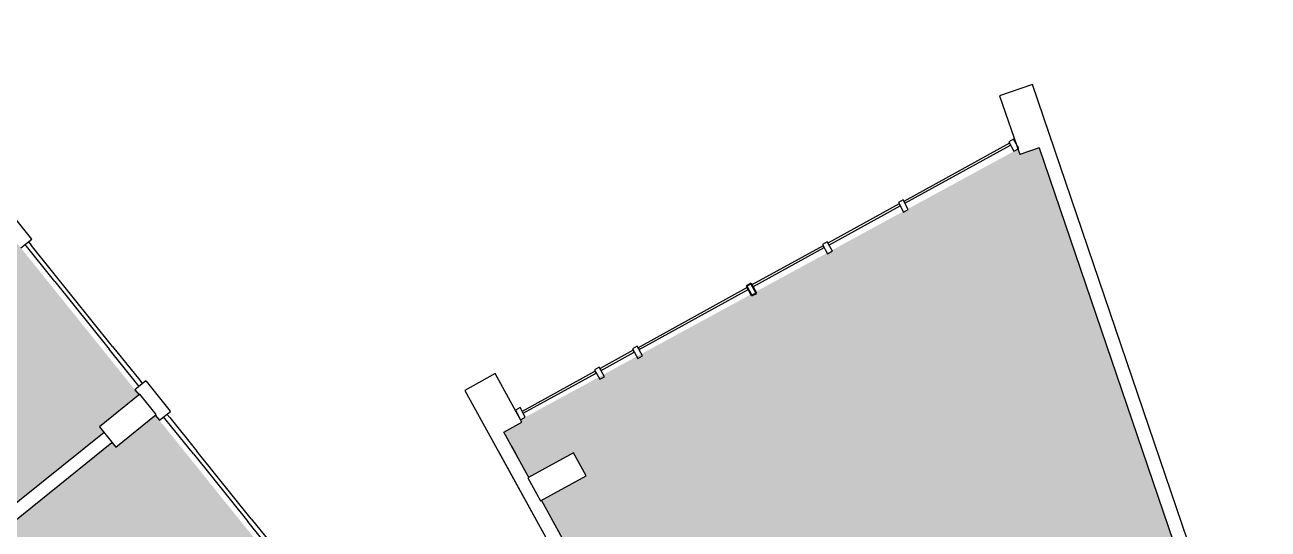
# Model space of a CAD drawing. Header units: inches. Extents: x 69233640 to 69235941, y 27660565 to 27663153.
# Drawn here: x 69234760 to 69235334, y 27662112 to 27662345 of the extents above; entities that cross this region are included whole.
import ezdxf

# ---------------------------------------------------------------- set-up
doc = ezdxf.new("R2010")
doc.units = ezdxf.units.IN
doc.header["$LTSCALE"] = 100
doc.header["$MEASUREMENT"] = 0
for name, color, linetype in [('A-COLS', 5, 'CONTINUOUS'), ('A-GLAZ', 1, 'CONTINUOUS'), ('A-WALL', 5, 'CONTINUOUS'), ('Rooms-Category-Color', 7, 'CONTINUOUS'), ('Rooms-College-Color', 7, 'CONTINUOUS'), ('Rooms-Department-Color', 7, 'CONTINUOUS'), ('Rooms-Division-Color', 7, 'CONTINUOUS')]:
    doc.layers.add(name, color=color, linetype=linetype)

# ---------------------------------------------------------------- blocks, each defined once
blk = doc.blocks.new('Rectangular Mullion - 2_5_ x 5_ rectangular-2616380-LEVEL 2')
at = {"layer": 'A-GLAZ', "lineweight": 40}
for p, q in [((-1.25, 2.5), (1.25, 2.5)), ((-1.25, -2.5), (-1.25, 2.5)), ((1.25, 2.5), (1.25, -2.5)), ((1.25, -2.5), (-1.25, -2.5))]:
    blk.add_line(p, q, dxfattribs=at)

msp = doc.modelspace()

# ---------------------------------------------------------------- hatches: boundary and pattern name
at = {"layer": 'Rooms-Category-Color', "true_color": 0x728ef3}
for points in [[(69234594.07, 27662157.17), (69234673.84, 27662058.03), (69234796.79, 27662156.96), (69234794.67, 27662159.59), (69234812.94, 27662174.28), (69234705.19, 27662308.19), (69234636.34, 27662252.79), (69234666.43, 27662215.39)], [(69234989.6, 27662161.72), (69234981.27, 27662157.14), (69234992.79, 27662136.2), (69235013.38, 27662147.53), (69235019.17, 27662137.02), (69234998.58, 27662125.69), (69235030.19, 27662068.25), (69235063.97, 27662006.85), (69235069.2, 27661997.34), (69235088.75, 27661961.8), (69235112.48, 27661918.68), (69235315.99, 27662030.66), (69235228.23, 27662288.14), (69235219.24, 27662285.08), (69235218.38, 27662287.6), (69234988.96, 27662162.81)], [(69234677.52, 27662053.45), (69234760.83, 27661949.91), (69234771.55, 27661936.58), (69234908.43, 27662046.72), (69234912.77, 27662050.21), (69234820.46, 27662164.93), (69234802.2, 27662150.24), (69234800.47, 27662152.38)]]:
    msp.add_hatch(color=171, dxfattribs=at).paths.add_polyline_path(points)
at = {"layer": 'Rooms-College-Color', "true_color": 0xadadad}
for points in [[(69234594.07, 27662157.17), (69234673.84, 27662058.03), (69234796.79, 27662156.96), (69234794.67, 27662159.59), (69234812.94, 27662174.28), (69234705.19, 27662308.19), (69234636.34, 27662252.79), (69234666.43, 27662215.39)], [(69234989.6, 27662161.72), (69234981.27, 27662157.14), (69234992.79, 27662136.2), (69235013.38, 27662147.53), (69235019.17, 27662137.02), (69234998.58, 27662125.69), (69235030.19, 27662068.25), (69235063.97, 27662006.85), (69235069.2, 27661997.34), (69235088.75, 27661961.8), (69235112.48, 27661918.68), (69235315.99, 27662030.66), (69235228.23, 27662288.14), (69235219.24, 27662285.08), (69235218.38, 27662287.6), (69234988.96, 27662162.81)], [(69234677.52, 27662053.45), (69234760.83, 27661949.91), (69234771.55, 27661936.58), (69234908.43, 27662046.72), (69234912.77, 27662050.21), (69234820.46, 27662164.93), (69234802.2, 27662150.24), (69234800.47, 27662152.38)]]:
    msp.add_hatch(color=253, dxfattribs=at).paths.add_polyline_path(points)
at = {"layer": 'Rooms-Department-Color', "true_color": 0x604aed}
for points in [[(69234594.07, 27662157.17), (69234673.84, 27662058.03), (69234796.79, 27662156.96), (69234794.67, 27662159.59), (69234812.94, 27662174.28), (69234705.19, 27662308.19), (69234636.34, 27662252.79), (69234666.43, 27662215.39)], [(69234989.6, 27662161.72), (69234981.27, 27662157.14), (69234992.79, 27662136.2), (69235013.38, 27662147.53), (69235019.17, 27662137.02), (69234998.58, 27662125.69), (69235030.19, 27662068.25), (69235063.97, 27662006.85), (69235069.2, 27661997.34), (69235088.75, 27661961.8), (69235112.48, 27661918.68), (69235315.99, 27662030.66), (69235228.23, 27662288.14), (69235219.24, 27662285.08), (69235218.38, 27662287.6), (69234988.96, 27662162.81)], [(69234677.52, 27662053.45), (69234760.83, 27661949.91), (69234771.55, 27661936.58), (69234908.43, 27662046.72), (69234912.77, 27662050.21), (69234820.46, 27662164.93), (69234802.2, 27662150.24), (69234800.47, 27662152.38)]]:
    msp.add_hatch(color=173, dxfattribs=at).paths.add_polyline_path(points)
at = {"layer": 'Rooms-Division-Color', "true_color": 0x604aed}
for points in [[(69234594.07, 27662157.17), (69234673.84, 27662058.03), (69234796.79, 27662156.96), (69234794.67, 27662159.59), (69234812.94, 27662174.28), (69234705.19, 27662308.19), (69234636.34, 27662252.79), (69234666.43, 27662215.39)], [(69234989.6, 27662161.72), (69234981.27, 27662157.14), (69234992.79, 27662136.2), (69235013.38, 27662147.53), (69235019.17, 27662137.02), (69234998.58, 27662125.69), (69235030.19, 27662068.25), (69235063.97, 27662006.85), (69235069.2, 27661997.34), (69235088.75, 27661961.8), (69235112.48, 27661918.68), (69235315.99, 27662030.66), (69235228.23, 27662288.14), (69235219.24, 27662285.08), (69235218.38, 27662287.6), (69234988.96, 27662162.81)], [(69234677.52, 27662053.45), (69234760.83, 27661949.91), (69234771.55, 27661936.58), (69234908.43, 27662046.72), (69234912.77, 27662050.21), (69234820.46, 27662164.93), (69234802.2, 27662150.24), (69234800.47, 27662152.38)]]:
    msp.add_hatch(color=173, dxfattribs=at).paths.add_polyline_path(points)

# ---------------------------------------------------------------- linework, layer by layer
at = {"layer": 'A-COLS', "lineweight": -3}
for p, q in [((69234813.37, 27662174.63), (69234794.67, 27662159.59)), ((69234820.89, 27662165.28), (69234813.37, 27662174.63)), ((69234802.2, 27662150.24), (69234820.89, 27662165.28)), ((69234794.67, 27662159.59), (69234802.2, 27662150.24)), ((69235013.38, 27662147.53), (69234992.36, 27662135.96)), ((69235019.17, 27662137.02), (69235013.38, 27662147.53)), ((69234992.36, 27662135.96), (69234998.14, 27662125.45)), ((69234998.14, 27662125.45), (69235019.17, 27662137.02))]:
    msp.add_line(p, q, dxfattribs=at)
at = {"layer": 'A-GLAZ', "lineweight": -3, "extrusion": (0, 0, -1)}
for p, q in [((69235216.35, 27662292.2), (69235214.16, 27662290.99)), ((69235214.16, 27662290.99), (69235216.57, 27662286.61)), ((69235218.76, 27662287.82), (69235216.35, 27662292.2)), ((69235216.57, 27662286.61), (69235218.76, 27662287.82)), ((69235165.44, 27662264.18), (69235163.25, 27662262.98)), ((69235163.25, 27662262.98), (69235165.66, 27662258.6)), ((69235167.85, 27662259.8), (69235165.44, 27662264.18)), ((69235165.66, 27662258.6), (69235167.85, 27662259.8)), ((69235130.39, 27662244.9), (69235128.2, 27662243.69)), ((69235132.8, 27662240.52), (69235130.39, 27662244.9)), ((69235128.2, 27662243.69), (69235130.61, 27662239.31)), ((69235130.61, 27662239.31), (69235132.8, 27662240.52)), ((69235042.78, 27662196.69), (69235040.59, 27662195.49)), ((69235040.59, 27662195.49), (69235043, 27662191.11)), ((69235045.19, 27662192.31), (69235042.78, 27662196.69)), ((69235043, 27662191.11), (69235045.19, 27662192.31)), ((69235025.25, 27662187.05), (69235023.06, 27662185.85)), ((69235023.06, 27662185.85), (69235025.47, 27662181.46)), ((69235027.66, 27662182.67), (69235025.25, 27662187.05)), ((69235025.47, 27662181.46), (69235027.66, 27662182.67)), ((69234988.74, 27662168.4), (69234986.55, 27662167.19)), ((69234986.55, 27662167.19), (69234988.96, 27662162.81)), ((69234991.15, 27662164.02), (69234988.74, 27662168.4)), ((69234988.96, 27662162.81), (69234991.15, 27662164.02))]:
    msp.add_line(p, q, dxfattribs=at)
at = {"layer": 'A-GLAZ', "lineweight": -3}
for p, q in [((69235214.52, 27662290.34), (69235165.8, 27662263.52)), ((69235166.28, 27662262.65), (69235215.01, 27662289.46)), ((69235163.61, 27662262.32), (69235130.75, 27662244.24)), ((69235164.09, 27662261.44), (69235163.61, 27662262.32)), ((69235165.8, 27662263.52), (69235166.28, 27662262.65)), ((69235131.23, 27662243.37), (69235164.09, 27662261.44)), ((69234761.9, 27662244.88), (69234763.16, 27662243.33)), ((69234774.14, 27662226.49), (69234760.34, 27662243.63)), ((69234800.77, 27662196.58), (69234763.16, 27662243.33)), ((69235128.56, 27662243.04), (69235095.71, 27662224.96)), ((69235096.19, 27662224.08), (69235129.04, 27662242.16)), ((69235129.04, 27662242.16), (69235128.56, 27662243.04)), ((69235130.75, 27662244.24), (69235131.23, 27662243.37)), ((69234774.14, 27662226.49), (69234799.21, 27662195.32)), ((69235093.52, 27662223.75), (69235043.14, 27662196.03)), ((69235043.62, 27662195.16), (69235094, 27662222.88)), ((69235094, 27662222.88), (69235093.52, 27662223.75)), ((69235095.71, 27662224.96), (69235096.19, 27662224.08)), ((69234811.75, 27662179.74), (69234799.21, 27662195.32)), ((69234800.77, 27662196.58), (69234813.31, 27662181)), ((69235040.95, 27662194.83), (69235025.62, 27662186.39)), ((69235026.1, 27662185.52), (69235041.43, 27662193.95)), ((69235041.43, 27662193.95), (69235040.95, 27662194.83)), ((69235043.14, 27662196.03), (69235043.62, 27662195.16)), ((69235023.43, 27662185.19), (69234989.74, 27662166.65)), ((69234990.22, 27662165.78), (69235023.91, 27662184.31)), ((69235023.91, 27662184.31), (69235023.43, 27662185.19)), ((69235025.62, 27662186.39), (69235026.1, 27662185.52)), ((69234813, 27662178.18), (69234811.75, 27662179.74)), ((69234813.31, 27662181), (69234814.56, 27662179.44)), ((69234825.84, 27662165.41), (69234827.1, 27662163.86)), ((69234825.54, 27662162.6), (69234824.29, 27662164.16)), ((69234838.08, 27662147.02), (69234825.54, 27662162.6)), ((69234827.1, 27662163.86), (69234839.64, 27662148.27)), ((69234864.71, 27662117.11), (69234839.64, 27662148.27)), ((69234984.9, 27662150.55), (69234987.31, 27662146.17)), ((69234838.08, 27662147.02), (69234863.15, 27662115.85)), ((69234875.69, 27662100.27), (69234863.15, 27662115.85)), ((69234864.71, 27662117.11), (69234877.25, 27662101.53))]:
    msp.add_line(p, q, dxfattribs=at)
at = {"layer": 'A-WALL', "lineweight": -3}
for p, q in [((69234763.46, 27662246.14), (69234684, 27662344.89)), ((69235225.13, 27662317.38), (69235209.99, 27662312.22)), ((69235333.84, 27661998.43), (69235225.13, 27662317.38)), ((69235209.99, 27662312.22), (69235219.24, 27662285.08)), ((69235228.23, 27662288.14), (69235219.24, 27662285.08)), ((69235228.23, 27662288.14), (69235315.99, 27662030.66)), ((69234758.4, 27662242.06), (69234763.46, 27662246.14)), ((69234977.3, 27662184.06), (69234963.28, 27662176.35)), ((69234989.6, 27662161.72), (69234977.3, 27662184.06)), ((69234816.12, 27662180.69), (69234811.05, 27662176.62)), ((69234811.05, 27662176.62), (69234812.94, 27662174.28)), ((69234816.25, 27662180.53), (69234816.12, 27662180.69)), ((69234816.25, 27662180.53), (69234827.34, 27662166.75)), ((69234963.28, 27662176.35), (69235064.74, 27661991.96)), ((69234820.46, 27662164.93), (69234822.34, 27662162.59)), ((69234822.34, 27662162.59), (69234827.4, 27662166.67)), ((69234827.4, 27662166.67), (69234827.34, 27662166.75)), ((69234981.27, 27662157.14), (69234989.6, 27662161.72)), ((69234796.79, 27662156.96), (69234673.84, 27662058.03)), ((69234992.79, 27662136.2), (69234981.27, 27662157.14)), ((69234677.52, 27662053.45), (69234800.47, 27662152.38)), ((69234978.6, 27662148.51), (69235022.92, 27662067.96)), ((69235070.43, 27661995.1), (69234998.58, 27662125.69))]:
    msp.add_line(p, q, dxfattribs=at)

# ---------------------------------------------------------------- block references
at = {"layer": 'A-GLAZ', "lineweight": -3, "extrusion": (0, 0, -1), "rotation": 151.1791779174207}
msp.add_blockref('Rectangular Mullion - 2_5_ x 5_ rectangular-2616380-LEVEL 2', (-69235095.46, 27662222.82), dxfattribs=at)

doc.saveas('drawing.dxf')
